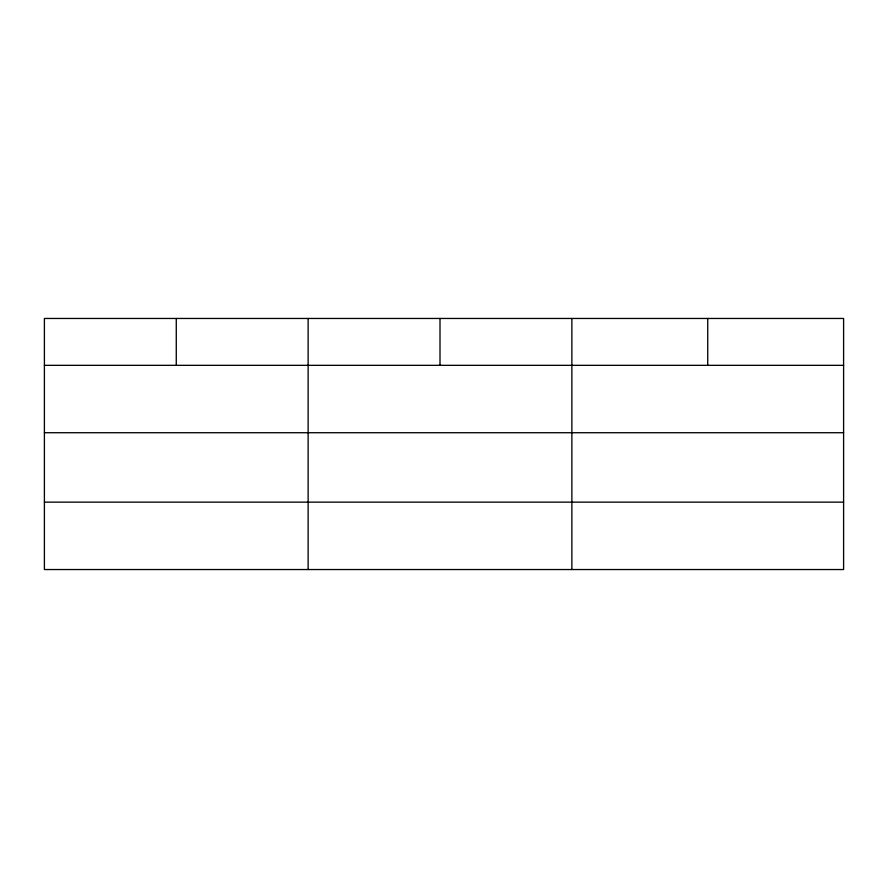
<?xml version="1.0" encoding="UTF-8"?>
<svg xmlns="http://www.w3.org/2000/svg" width="888" height="888" viewBox="0 0 888 888"><rect width="100%" height="100%" fill="white"/><g stroke="black" fill="none" stroke-linecap="round" stroke-linejoin="round"><path stroke-width="1.33" d="M843.6 432.722L843.6 318.459L44.4 318.459L44.4 569.541L843.6 569.541L843.6 432.722L44.4 432.722M44.4 365.334L843.6 365.334M44.4 502.153L843.6 502.153M707.736 318.459L707.736 365.334M571.872 318.459L571.872 569.541M440.004 318.459L440.004 365.334M308.136 318.459L308.136 569.541M176.268 318.459L176.268 365.334"/></g></svg>
